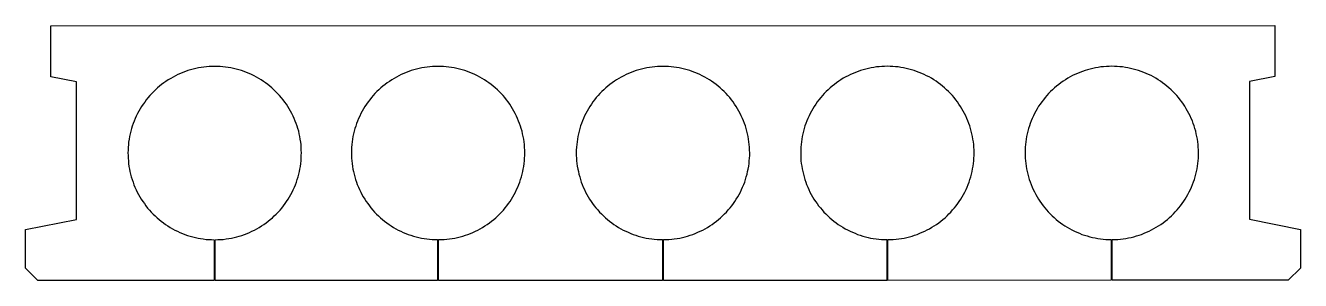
# Model space of a CAD drawing. Header units: metres. Extents: x -0.63 to 0.63, y 0 to 0.25.
import ezdxf

# ---------------------------------------------------------------- set-up
doc = ezdxf.new("R2010")
doc.units = ezdxf.units.M
doc.layers.add('SECTION', color=7, linetype='Continuous')

msp = doc.modelspace()

# ---------------------------------------------------------------- linework, layer by layer
at = {"layer": 'SECTION'}
msp.add_lwpolyline([(0.4405, 0.0002), (0.4405, 0.0402), (0.4432, 0.0402), (0.4458, 0.0404), (0.4485, 0.0406), (0.4511, 0.0409), (0.4538, 0.0413), (0.4564, 0.0418), (0.459, 0.0423), (0.4616, 0.0429), (0.4642, 0.0437), (0.4667, 0.0445), (0.4692, 0.0453), (0.4717, 0.0463), (0.4742, 0.0473), (0.4766, 0.0484), (0.479, 0.0496), (0.4813, 0.0509), (0.4836, 0.0522), (0.4859, 0.0536), (0.4881, 0.0551), (0.4903, 0.0566), (0.4924, 0.0582), (0.4945, 0.0599), (0.4965, 0.0617), (0.4985, 0.0635), (0.5004, 0.0653), (0.5022, 0.0673), (0.504, 0.0692), (0.5057, 0.0713), (0.5074, 0.0734), (0.509, 0.0755), (0.5105, 0.0777), (0.512, 0.0799), (0.5134, 0.0822), (0.5147, 0.0845), (0.5159, 0.0869), (0.5171, 0.0893), (0.5182, 0.0917), (0.5192, 0.0942), (0.5201, 0.0967), (0.521, 0.0992), (0.5217, 0.1017), (0.5224, 0.1043), (0.523, 0.1069), (0.5236, 0.1095), (0.524, 0.1121), (0.5244, 0.1148), (0.5247, 0.1174), (0.5249, 0.1201), (0.525, 0.1228), (0.525, 0.1254), (0.525, 0.1281), (0.5248, 0.1308), (0.5246, 0.1334), (0.5243, 0.1361), (0.5239, 0.1387), (0.5235, 0.1413), (0.5229, 0.1439), (0.5223, 0.1465), (0.5216, 0.1491), (0.5208, 0.1516), (0.5199, 0.1542), (0.519, 0.1566), (0.518, 0.1591), (0.5169, 0.1615), (0.5157, 0.1639), (0.5144, 0.1663), (0.5131, 0.1686), (0.5117, 0.1709), (0.5102, 0.1731), (0.5087, 0.1753), (0.5071, 0.1774), (0.5054, 0.1795), (0.5037, 0.1815), (0.5019, 0.1835), (0.5, 0.1854), (0.4981, 0.1872), (0.4961, 0.189), (0.4941, 0.1907), (0.492, 0.1924), (0.4899, 0.194), (0.4877, 0.1955), (0.4855, 0.197), (0.4832, 0.1984), (0.4809, 0.1997), (0.4785, 0.201), (0.4761, 0.2021), (0.4737, 0.2032), (0.4713, 0.2042), (0.4688, 0.2052), (0.4662, 0.206), (0.4637, 0.2068), (0.4611, 0.2075), (0.4585, 0.2081), (0.4559, 0.2087), (0.4533, 0.2091), (0.4506, 0.2095), (0.448, 0.2098), (0.4453, 0.21), (0.4427, 0.2101), (0.44, 0.2102), (0.4373, 0.2101), (0.4347, 0.21), (0.432, 0.2098), (0.4294, 0.2095), (0.4267, 0.2091), (0.4241, 0.2087), (0.4215, 0.2081), (0.4189, 0.2075), (0.4163, 0.2068), (0.4138, 0.206), (0.4113, 0.2052), (0.4088, 0.2042), (0.4063, 0.2032), (0.4039, 0.2021), (0.4015, 0.201), (0.3991, 0.1997), (0.3968, 0.1984), (0.3945, 0.197), (0.3923, 0.1955), (0.3901, 0.194), (0.388, 0.1924), (0.3859, 0.1907), (0.3839, 0.189), (0.3819, 0.1872), (0.38, 0.1854), (0.3781, 0.1835), (0.3763, 0.1815), (0.3746, 0.1795), (0.3729, 0.1774), (0.3713, 0.1753), (0.3698, 0.1731), (0.3683, 0.1709), (0.3669, 0.1686), (0.3656, 0.1663), (0.3643, 0.1639), (0.3632, 0.1615), (0.3621, 0.1591), (0.361, 0.1566), (0.3601, 0.1542), (0.3592, 0.1516), (0.3584, 0.1491), (0.3577, 0.1465), (0.3571, 0.1439), (0.3565, 0.1413), (0.3561, 0.1387), (0.3557, 0.1361), (0.3554, 0.1334), (0.3552, 0.1308), (0.355, 0.1281), (0.355, 0.1254), (0.355, 0.1228), (0.3552, 0.1201), (0.3554, 0.1174), (0.3556, 0.1148), (0.356, 0.1121), (0.3565, 0.1095), (0.357, 0.1069), (0.3576, 0.1043), (0.3583, 0.1017), (0.3591, 0.0992), (0.3599, 0.0967), (0.3609, 0.0942), (0.3619, 0.0917), (0.363, 0.0893), (0.3641, 0.0869), (0.3654, 0.0845), (0.3667, 0.0822), (0.3681, 0.0799), (0.3695, 0.0777), (0.371, 0.0755), (0.3726, 0.0734), (0.3743, 0.0713), (0.376, 0.0692), (0.3778, 0.0673), (0.3796, 0.0653), (0.3815, 0.0635), (0.3835, 0.0617), (0.3855, 0.0599), (0.3876, 0.0582), (0.3897, 0.0566), (0.3919, 0.0551), (0.3941, 0.0536), (0.3964, 0.0522), (0.3987, 0.0509), (0.401, 0.0496), (0.4034, 0.0484), (0.4058, 0.0473), (0.4083, 0.0463), (0.4108, 0.0453), (0.4133, 0.0445), (0.4159, 0.0437), (0.4184, 0.0429), (0.421, 0.0423), (0.4236, 0.0418), (0.4262, 0.0413), (0.4289, 0.0409), (0.4315, 0.0406), (0.4342, 0.0404), (0.4368, 0.0402), (0.4395, 0.0402), (0.4395, 0.0002), (0.2205, 0.0001), (0.2205, 0.0401), (0.2232, 0.0402), (0.2258, 0.0403), (0.2285, 0.0406), (0.2311, 0.0409), (0.2338, 0.0412), (0.2364, 0.0417), (0.239, 0.0423), (0.2416, 0.0429), (0.2442, 0.0436), (0.2467, 0.0444), (0.2492, 0.0453), (0.2517, 0.0463), (0.2542, 0.0473), (0.2566, 0.0484), (0.259, 0.0496), (0.2613, 0.0508), (0.2636, 0.0522), (0.2659, 0.0536), (0.2681, 0.0551), (0.2703, 0.0566), (0.2724, 0.0582), (0.2745, 0.0599), (0.2765, 0.0616), (0.2785, 0.0634), (0.2804, 0.0653), (0.2822, 0.0672), (0.284, 0.0692), (0.2857, 0.0712), (0.2874, 0.0733), (0.289, 0.0755), (0.2905, 0.0776), (0.292, 0.0799), (0.2933, 0.0822), (0.2947, 0.0845), (0.2959, 0.0868), (0.2971, 0.0892), (0.2981, 0.0917), (0.2992, 0.0941), (0.3001, 0.0966), (0.3009, 0.0992), (0.3017, 0.1017), (0.3024, 0.1043), (0.303, 0.1069), (0.3036, 0.1095), (0.304, 0.1121), (0.3044, 0.1148), (0.3047, 0.1174), (0.3049, 0.1201), (0.305, 0.1227), (0.305, 0.1254), (0.305, 0.1281), (0.3048, 0.1307), (0.3046, 0.1334), (0.3043, 0.136), (0.3039, 0.1387), (0.3035, 0.1413), (0.3029, 0.1439), (0.3023, 0.1465), (0.3016, 0.1491), (0.3008, 0.1516), (0.2999, 0.1541), (0.299, 0.1566), (0.2979, 0.1591), (0.2968, 0.1615), (0.2957, 0.1639), (0.2944, 0.1662), (0.2931, 0.1686), (0.2917, 0.1708), (0.2902, 0.1731), (0.2887, 0.1752), (0.2871, 0.1774), (0.2854, 0.1794), (0.2837, 0.1815), (0.2819, 0.1834), (0.28, 0.1853), (0.2781, 0.1872), (0.2761, 0.189), (0.2741, 0.1907), (0.272, 0.1924), (0.2699, 0.194), (0.2677, 0.1955), (0.2655, 0.197), (0.2632, 0.1984), (0.2609, 0.1997), (0.2585, 0.2009), (0.2561, 0.2021), (0.2537, 0.2032), (0.2512, 0.2042), (0.2487, 0.2051), (0.2462, 0.206), (0.2437, 0.2068), (0.2411, 0.2075), (0.2385, 0.2081), (0.2359, 0.2087), (0.2333, 0.2091), (0.2306, 0.2095), (0.228, 0.2098), (0.2253, 0.21), (0.2227, 0.2101), (0.22, 0.2102), (0.2173, 0.2101), (0.2147, 0.21), (0.212, 0.2098), (0.2094, 0.2095), (0.2067, 0.2091), (0.2041, 0.2087), (0.2015, 0.2081), (0.1989, 0.2075), (0.1963, 0.2068), (0.1938, 0.206), (0.1913, 0.2051), (0.1888, 0.2042), (0.1863, 0.2032), (0.1839, 0.2021), (0.1815, 0.2009), (0.1791, 0.1997), (0.1768, 0.1984), (0.1745, 0.197), (0.1723, 0.1955), (0.1701, 0.194), (0.168, 0.1924), (0.1659, 0.1907), (0.1639, 0.189), (0.1619, 0.1872), (0.16, 0.1853), (0.1581, 0.1834), (0.1563, 0.1815), (0.1546, 0.1794), (0.1529, 0.1774), (0.1513, 0.1752), (0.1498, 0.1731), (0.1483, 0.1708), (0.1469, 0.1686), (0.1456, 0.1662), (0.1443, 0.1639), (0.1432, 0.1615), (0.1421, 0.1591), (0.141, 0.1566), (0.1401, 0.1541), (0.1392, 0.1516), (0.1384, 0.1491), (0.1377, 0.1465), (0.1371, 0.1439), (0.1365, 0.1413), (0.1361, 0.1387), (0.1357, 0.136), (0.1354, 0.1334), (0.1352, 0.1307), (0.135, 0.1281), (0.135, 0.1254), (0.135, 0.1227), (0.1351, 0.1201), (0.1353, 0.1174), (0.1356, 0.1148), (0.136, 0.1121), (0.1364, 0.1095), (0.137, 0.1069), (0.1376, 0.1043), (0.1383, 0.1017), (0.1391, 0.0992), (0.1399, 0.0966), (0.1408, 0.0941), (0.1419, 0.0917), (0.1429, 0.0892), (0.1441, 0.0868), (0.1453, 0.0845), (0.1467, 0.0822), (0.148, 0.0799), (0.1495, 0.0776), (0.151, 0.0755), (0.1526, 0.0733), (0.1543, 0.0712), (0.156, 0.0692), (0.1578, 0.0672), (0.1596, 0.0653), (0.1615, 0.0634), (0.1635, 0.0616), (0.1655, 0.0599), (0.1676, 0.0582), (0.1697, 0.0566), (0.1719, 0.0551), (0.1741, 0.0536), (0.1764, 0.0522), (0.1787, 0.0508), (0.181, 0.0496), (0.1834, 0.0484), (0.1858, 0.0473), (0.1883, 0.0463), (0.1908, 0.0453), (0.1933, 0.0444), (0.1958, 0.0436), (0.1984, 0.0429), (0.201, 0.0423), (0.2036, 0.0417), (0.2062, 0.0412), (0.2089, 0.0409), (0.2115, 0.0406), (0.2142, 0.0403), (0.2168, 0.0402), (0.2195, 0.0401), (0.2195, 0.0001), (0.0005, 0.0001), (0.0005, 0.0401), (0.0031, 0.0401), (0.0058, 0.0403), (0.0085, 0.0405), (0.0111, 0.0408), (0.0138, 0.0412), (0.0164, 0.0417), (0.019, 0.0422), (0.0216, 0.0429), (0.0241, 0.0436), (0.0267, 0.0444), (0.0292, 0.0453), (0.0317, 0.0462), (0.0341, 0.0473), (0.0366, 0.0484), (0.039, 0.0495), (0.0413, 0.0508), (0.0436, 0.0521), (0.0459, 0.0535), (0.0481, 0.055), (0.0503, 0.0566), (0.0524, 0.0582), (0.0545, 0.0598), (0.0565, 0.0616), (0.0585, 0.0634), (0.0604, 0.0653), (0.0622, 0.0672), (0.064, 0.0692), (0.0657, 0.0712), (0.0674, 0.0733), (0.069, 0.0754), (0.0705, 0.0776), (0.0719, 0.0798), (0.0733, 0.0821), (0.0746, 0.0844), (0.0759, 0.0868), (0.077, 0.0892), (0.0781, 0.0916), (0.0791, 0.0941), (0.0801, 0.0966), (0.0809, 0.0991), (0.0817, 0.1017), (0.0824, 0.1042), (0.083, 0.1068), (0.0835, 0.1094), (0.084, 0.1121), (0.0844, 0.1147), (0.0846, 0.1174), (0.0848, 0.12), (0.085, 0.1227), (0.085, 0.1254), (0.0849, 0.128), (0.0848, 0.1307), (0.0846, 0.1333), (0.0843, 0.136), (0.0839, 0.1386), (0.0834, 0.1412), (0.0829, 0.1439), (0.0823, 0.1464), (0.0816, 0.149), (0.0808, 0.1516), (0.0799, 0.1541), (0.079, 0.1566), (0.0779, 0.159), (0.0768, 0.1615), (0.0757, 0.1639), (0.0744, 0.1662), (0.0731, 0.1685), (0.0717, 0.1708), (0.0702, 0.173), (0.0687, 0.1752), (0.0671, 0.1773), (0.0654, 0.1794), (0.0637, 0.1814), (0.0619, 0.1834), (0.06, 0.1853), (0.0581, 0.1872), (0.0561, 0.1889), (0.0541, 0.1907), (0.052, 0.1923), (0.0499, 0.1939), (0.0477, 0.1955), (0.0455, 0.1969), (0.0432, 0.1983), (0.0409, 0.1996), (0.0385, 0.2009), (0.0361, 0.2021), (0.0337, 0.2031), (0.0312, 0.2042), (0.0287, 0.2051), (0.0262, 0.206), (0.0237, 0.2068), (0.0211, 0.2075), (0.0185, 0.2081), (0.0159, 0.2086), (0.0133, 0.2091), (0.0106, 0.2094), (0.008, 0.2097), (0.0053, 0.2099), (0.0027, 0.2101), (0, 0.2101), (-0.0027, 0.2101), (-0.0053, 0.2099), (-0.008, 0.2097), (-0.0107, 0.2094), (-0.0133, 0.2091), (-0.0159, 0.2086), (-0.0185, 0.2081), (-0.0211, 0.2075), (-0.0237, 0.2068), (-0.0262, 0.206), (-0.0288, 0.2051), (-0.0313, 0.2042), (-0.0337, 0.2031), (-0.0361, 0.2021), (-0.0385, 0.2009), (-0.0409, 0.1996), (-0.0432, 0.1983), (-0.0455, 0.1969), (-0.0477, 0.1955), (-0.0499, 0.1939), (-0.052, 0.1923), (-0.0541, 0.1907), (-0.0561, 0.1889), (-0.0581, 0.1872), (-0.06, 0.1853), (-0.0619, 0.1834), (-0.0637, 0.1814), (-0.0654, 0.1794), (-0.0671, 0.1773), (-0.0687, 0.1752), (-0.0702, 0.173), (-0.0717, 0.1708), (-0.0731, 0.1685), (-0.0744, 0.1662), (-0.0757, 0.1639), (-0.0769, 0.1615), (-0.078, 0.159), (-0.079, 0.1566), (-0.0799, 0.1541), (-0.0808, 0.1516), (-0.0816, 0.149), (-0.0823, 0.1464), (-0.0829, 0.1439), (-0.0835, 0.1412), (-0.0839, 0.1386), (-0.0843, 0.136), (-0.0846, 0.1333), (-0.0848, 0.1307), (-0.085, 0.128), (-0.085, 0.1254), (-0.085, 0.1227), (-0.0849, 0.12), (-0.0847, 0.1174), (-0.0844, 0.1147), (-0.084, 0.1121), (-0.0836, 0.1094), (-0.083, 0.1068), (-0.0824, 0.1042), (-0.0817, 0.1017), (-0.081, 0.0991), (-0.0801, 0.0966), (-0.0792, 0.0941), (-0.0782, 0.0916), (-0.0771, 0.0892), (-0.0759, 0.0868), (-0.0747, 0.0844), (-0.0734, 0.0821), (-0.072, 0.0798), (-0.0705, 0.0776), (-0.069, 0.0754), (-0.0674, 0.0733), (-0.0657, 0.0712), (-0.064, 0.0692), (-0.0622, 0.0672), (-0.0604, 0.0653), (-0.0585, 0.0634), (-0.0565, 0.0616), (-0.0545, 0.0598), (-0.0524, 0.0582), (-0.0503, 0.0566), (-0.0481, 0.055), (-0.0459, 0.0535), (-0.0436, 0.0521), (-0.0413, 0.0508), (-0.039, 0.0495), (-0.0366, 0.0484), (-0.0342, 0.0473), (-0.0317, 0.0462), (-0.0292, 0.0453), (-0.0267, 0.0444), (-0.0242, 0.0436), (-0.0216, 0.0429), (-0.019, 0.0422), (-0.0164, 0.0417), (-0.0138, 0.0412), (-0.0111, 0.0408), (-0.0085, 0.0405), (-0.0058, 0.0403), (-0.0032, 0.0401), (-0.0005, 0.0401), (-0.0005, 0.0001), (-0.22, 0.0001), (-0.22, 0.0401), (-0.2174, 0.0401), (-0.2147, 0.0403), (-0.212, 0.0405), (-0.2094, 0.0408), (-0.2068, 0.0412), (-0.2041, 0.0417), (-0.2015, 0.0422), (-0.1989, 0.0428), (-0.1964, 0.0436), (-0.1938, 0.0444), (-0.1913, 0.0452), (-0.1888, 0.0462), (-0.1864, 0.0472), (-0.1839, 0.0483), (-0.1816, 0.0495), (-0.1792, 0.0508), (-0.1769, 0.0521), (-0.1746, 0.0535), (-0.1724, 0.055), (-0.1702, 0.0565), (-0.1681, 0.0581), (-0.166, 0.0598), (-0.164, 0.0616), (-0.1621, 0.0634), (-0.1602, 0.0652), (-0.1583, 0.0671), (-0.1565, 0.0691), (-0.1548, 0.0712), (-0.1531, 0.0732), (-0.1515, 0.0754), (-0.15, 0.0776), (-0.1486, 0.0798), (-0.1472, 0.0821), (-0.1459, 0.0844), (-0.1446, 0.0868), (-0.1435, 0.0892), (-0.1424, 0.0916), (-0.1414, 0.0941), (-0.1404, 0.0966), (-0.1396, 0.0991), (-0.1388, 0.1016), (-0.1381, 0.1042), (-0.1375, 0.1068), (-0.137, 0.1094), (-0.1365, 0.112), (-0.1362, 0.1147), (-0.1359, 0.1173), (-0.1357, 0.12), (-0.1356, 0.1227), (-0.1355, 0.1253), (-0.1356, 0.128), (-0.1357, 0.1306), (-0.1359, 0.1333), (-0.1362, 0.136), (-0.1366, 0.1386), (-0.1371, 0.1412), (-0.1376, 0.1438), (-0.1382, 0.1464), (-0.1389, 0.149), (-0.1397, 0.1515), (-0.1406, 0.1541), (-0.1416, 0.1565), (-0.1426, 0.159), (-0.1437, 0.1614), (-0.1449, 0.1638), (-0.1461, 0.1662), (-0.1474, 0.1685), (-0.1488, 0.1708), (-0.1503, 0.173), (-0.1518, 0.1752), (-0.1534, 0.1773), (-0.1551, 0.1794), (-0.1568, 0.1814), (-0.1586, 0.1834), (-0.1605, 0.1853), (-0.1624, 0.1871), (-0.1644, 0.1889), (-0.1664, 0.1906), (-0.1685, 0.1923), (-0.1706, 0.1939), (-0.1728, 0.1954), (-0.1751, 0.1969), (-0.1773, 0.1983), (-0.1796, 0.1996), (-0.182, 0.2009), (-0.1844, 0.202), (-0.1868, 0.2031), (-0.1893, 0.2041), (-0.1918, 0.2051), (-0.1943, 0.2059), (-0.1969, 0.2067), (-0.1994, 0.2074), (-0.202, 0.208), (-0.2046, 0.2086), (-0.2073, 0.209), (-0.2099, 0.2094), (-0.2125, 0.2097), (-0.2152, 0.2099), (-0.2179, 0.21), (-0.2205, 0.2101), (-0.2232, 0.21), (-0.2259, 0.2099), (-0.2285, 0.2097), (-0.2312, 0.2094), (-0.2338, 0.209), (-0.2364, 0.2086), (-0.239, 0.208), (-0.2416, 0.2074), (-0.2442, 0.2067), (-0.2468, 0.2059), (-0.2493, 0.2051), (-0.2518, 0.2041), (-0.2542, 0.2031), (-0.2567, 0.202), (-0.2591, 0.2009), (-0.2614, 0.1996), (-0.2637, 0.1983), (-0.266, 0.1969), (-0.2682, 0.1954), (-0.2704, 0.1939), (-0.2725, 0.1923), (-0.2746, 0.1906), (-0.2767, 0.1889), (-0.2786, 0.1871), (-0.2806, 0.1853), (-0.2824, 0.1834), (-0.2842, 0.1814), (-0.2859, 0.1794), (-0.2876, 0.1773), (-0.2892, 0.1752), (-0.2908, 0.173), (-0.2922, 0.1708), (-0.2936, 0.1685), (-0.2949, 0.1662), (-0.2962, 0.1638), (-0.2974, 0.1614), (-0.2985, 0.159), (-0.2995, 0.1565), (-0.3004, 0.1541), (-0.3013, 0.1515), (-0.3021, 0.149), (-0.3028, 0.1464), (-0.3034, 0.1438), (-0.304, 0.1412), (-0.3045, 0.1386), (-0.3048, 0.136), (-0.3051, 0.1333), (-0.3054, 0.1306), (-0.3055, 0.128), (-0.3055, 0.1253), (-0.3055, 0.1227), (-0.3054, 0.12), (-0.3052, 0.1173), (-0.3049, 0.1147), (-0.3045, 0.112), (-0.3041, 0.1094), (-0.3036, 0.1068), (-0.3029, 0.1042), (-0.3022, 0.1016), (-0.3015, 0.0991), (-0.3006, 0.0966), (-0.2997, 0.0941), (-0.2987, 0.0916), (-0.2976, 0.0892), (-0.2964, 0.0868), (-0.2952, 0.0844), (-0.2939, 0.0821), (-0.2925, 0.0798), (-0.291, 0.0776), (-0.2895, 0.0754), (-0.2879, 0.0732), (-0.2863, 0.0712), (-0.2845, 0.0691), (-0.2828, 0.0671), (-0.2809, 0.0652), (-0.279, 0.0634), (-0.277, 0.0616), (-0.275, 0.0598), (-0.2729, 0.0581), (-0.2708, 0.0565), (-0.2686, 0.055), (-0.2664, 0.0535), (-0.2642, 0.0521), (-0.2619, 0.0508), (-0.2595, 0.0495), (-0.2571, 0.0483), (-0.2547, 0.0472), (-0.2522, 0.0462), (-0.2497, 0.0452), (-0.2472, 0.0444), (-0.2447, 0.0436), (-0.2421, 0.0428), (-0.2395, 0.0422), (-0.2369, 0.0417), (-0.2343, 0.0412), (-0.2317, 0.0408), (-0.229, 0.0405), (-0.2264, 0.0403), (-0.2237, 0.0401), (-0.221, 0.0401), (-0.221, 0.0001), (-0.439, 0), (-0.439, 0.04), (-0.4364, 0.0401), (-0.4337, 0.0402), (-0.4311, 0.0404), (-0.4284, 0.0408), (-0.4258, 0.0411), (-0.4231, 0.0416), (-0.4205, 0.0422), (-0.418, 0.0428), (-0.4154, 0.0435), (-0.4128, 0.0443), (-0.4103, 0.0452), (-0.4078, 0.0462), (-0.4054, 0.0472), (-0.403, 0.0483), (-0.4006, 0.0495), (-0.3982, 0.0507), (-0.3959, 0.0521), (-0.3936, 0.0535), (-0.3914, 0.055), (-0.3892, 0.0565), (-0.3871, 0.0581), (-0.385, 0.0598), (-0.383, 0.0615), (-0.3811, 0.0633), (-0.3792, 0.0652), (-0.3773, 0.0671), (-0.3755, 0.0691), (-0.3738, 0.0711), (-0.3721, 0.0732), (-0.3706, 0.0754), (-0.369, 0.0775), (-0.3676, 0.0798), (-0.3662, 0.0821), (-0.3649, 0.0844), (-0.3636, 0.0867), (-0.3625, 0.0891), (-0.3614, 0.0916), (-0.3604, 0.094), (-0.3594, 0.0965), (-0.3586, 0.0991), (-0.3578, 0.1016), (-0.3571, 0.1042), (-0.3565, 0.1068), (-0.356, 0.1094), (-0.3555, 0.112), (-0.3552, 0.1147), (-0.3549, 0.1173), (-0.3547, 0.12), (-0.3546, 0.1226), (-0.3545, 0.1253), (-0.3546, 0.128), (-0.3547, 0.1306), (-0.3549, 0.1333), (-0.3552, 0.1359), (-0.3556, 0.1386), (-0.3561, 0.1412), (-0.3566, 0.1438), (-0.3572, 0.1464), (-0.358, 0.149), (-0.3587, 0.1515), (-0.3596, 0.154), (-0.3606, 0.1565), (-0.3616, 0.159), (-0.3627, 0.1614), (-0.3639, 0.1638), (-0.3651, 0.1661), (-0.3664, 0.1685), (-0.3678, 0.1707), (-0.3693, 0.173), (-0.3708, 0.1751), (-0.3725, 0.1773), (-0.3741, 0.1793), (-0.3759, 0.1814), (-0.3777, 0.1833), (-0.3795, 0.1852), (-0.3814, 0.1871), (-0.3834, 0.1889), (-0.3854, 0.1906), (-0.3875, 0.1923), (-0.3896, 0.1939), (-0.3918, 0.1954), (-0.3941, 0.1969), (-0.3963, 0.1983), (-0.3987, 0.1996), (-0.401, 0.2008), (-0.4034, 0.202), (-0.4058, 0.2031), (-0.4083, 0.2041), (-0.4108, 0.2051), (-0.4133, 0.2059), (-0.4159, 0.2067), (-0.4184, 0.2074), (-0.421, 0.208), (-0.4236, 0.2086), (-0.4263, 0.209), (-0.4289, 0.2094), (-0.4316, 0.2097), (-0.4342, 0.2099), (-0.4369, 0.21), (-0.4395, 0.2101), (-0.4422, 0.21), (-0.4449, 0.2099), (-0.4475, 0.2097), (-0.4502, 0.2094), (-0.4528, 0.209), (-0.4554, 0.2086), (-0.4581, 0.208), (-0.4606, 0.2074), (-0.4632, 0.2067), (-0.4658, 0.2059), (-0.4683, 0.2051), (-0.4708, 0.2041), (-0.4732, 0.2031), (-0.4757, 0.202), (-0.4781, 0.2008), (-0.4804, 0.1996), (-0.4827, 0.1983), (-0.485, 0.1969), (-0.4873, 0.1954), (-0.4894, 0.1939), (-0.4916, 0.1923), (-0.4937, 0.1906), (-0.4957, 0.1889), (-0.4977, 0.1871), (-0.4996, 0.1852), (-0.5014, 0.1833), (-0.5032, 0.1814), (-0.505, 0.1793), (-0.5066, 0.1773), (-0.5082, 0.1751), (-0.5098, 0.173), (-0.5112, 0.1707), (-0.5126, 0.1685), (-0.514, 0.1661), (-0.5152, 0.1638), (-0.5164, 0.1614), (-0.5175, 0.159), (-0.5185, 0.1565), (-0.5195, 0.154), (-0.5203, 0.1515), (-0.5211, 0.149), (-0.5218, 0.1464), (-0.5225, 0.1438), (-0.523, 0.1412), (-0.5235, 0.1386), (-0.5239, 0.1359), (-0.5242, 0.1333), (-0.5244, 0.1306), (-0.5245, 0.128), (-0.5246, 0.1253), (-0.5245, 0.1226), (-0.5244, 0.12), (-0.5242, 0.1173), (-0.5239, 0.1147), (-0.5236, 0.112), (-0.5231, 0.1094), (-0.5226, 0.1068), (-0.522, 0.1042), (-0.5213, 0.1016), (-0.5205, 0.0991), (-0.5196, 0.0965), (-0.5187, 0.094), (-0.5177, 0.0916), (-0.5166, 0.0891), (-0.5154, 0.0867), (-0.5142, 0.0844), (-0.5129, 0.0821), (-0.5115, 0.0798), (-0.5101, 0.0775), (-0.5085, 0.0754), (-0.5069, 0.0732), (-0.5053, 0.0711), (-0.5036, 0.0691), (-0.5018, 0.0671), (-0.4999, 0.0652), (-0.498, 0.0633), (-0.4961, 0.0615), (-0.494, 0.0598), (-0.492, 0.0581), (-0.4898, 0.0565), (-0.4877, 0.055), (-0.4854, 0.0535), (-0.4832, 0.0521), (-0.4809, 0.0507), (-0.4785, 0.0495), (-0.4761, 0.0483), (-0.4737, 0.0472), (-0.4712, 0.0462), (-0.4688, 0.0452), (-0.4662, 0.0443), (-0.4637, 0.0435), (-0.4611, 0.0428), (-0.4585, 0.0422), (-0.4559, 0.0416), (-0.4533, 0.0411), (-0.4507, 0.0408), (-0.448, 0.0404), (-0.4454, 0.0402), (-0.4427, 0.0401), (-0.44, 0.04), (-0.44, 0), (-0.613, 0), (-0.625, 0.012), (-0.625, 0.05), (-0.575, 0.06), (-0.5751, 0.195), (-0.6001, 0.2), (-0.6001, 0.25), (0.6, 0.2502), (0.6, 0.2002), (0.575, 0.1952), (0.575, 0.0602), (0.625, 0.0502), (0.625, 0.0122), (0.613, 0.0002), (0.4405, 0.0002)], close=True, dxfattribs=at)

doc.saveas('drawing.dxf')
